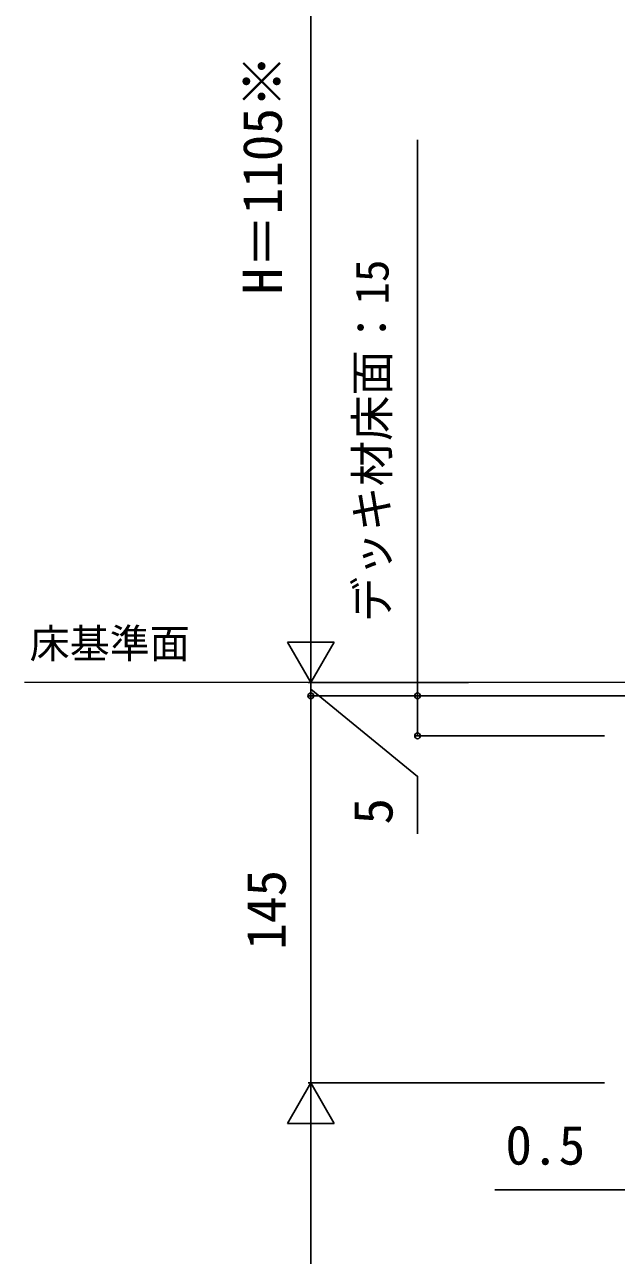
# Model space of a CAD drawing. Units: millimetres, scale not verified. Extents: x -875 to 875, y -1303 to 1296.
# Drawn here: x -548.7 to -327, y 302.1 to 763.1 of the extents above; entities that cross this region are included whole.
import ezdxf
from ezdxf.enums import TextEntityAlignment as Align

# ---------------------------------------------------------------- set-up
doc = ezdxf.new("R2010")
doc.units = ezdxf.units.MM
doc.header["$LTSCALE"] = 8
doc.layers.add('0-1_USER1', color=3, linetype='Continuous')
doc.layers.add('0-6_YKK_D', color=6, linetype='Continuous')
doc.layers.add('0-4_YKK_12', color=2, linetype='Continuous', lineweight=18)
doc.styles.add('ＭＳ ゴシック', font='')
doc.styles.get('ＭＳ ゴシック').set_extended_font_data('MS Gothic')

msp = doc.modelspace()

# ---------------------------------------------------------------- linework, layer by layer
at = {"layer": '0-4_YKK_12'}
msp.add_line((296, 516.7), (-548.742, 516.7), dxfattribs=at)
at = {"layer": '0-6_YKK_D'}
for p, q in [((-441.5, 534.2), (-441.5, 924.2)), ((-441.5, 516.7), (-441.5, 547.011)), ((-441.5, 516.7), (-450.25, 531.855)), ((-432.75, 531.855), (-450.25, 531.855)), ((-441.5, 516.7), (-432.75, 531.855)), ((-441.5, 516.7), (-441.5, 521)), ((-402.5, 516.7), (-442.5, 516.7)), ((-382.5, 516.7), (-442.5, 516.7)), ((-441.5, 511.7), (-441.5, 516.7)), ((-441.5, 511.7), (-441.5, 516.7)), ((-321.7, 511.7), (-442.5, 511.7)), ((-321.7, 511.7), (-442.5, 511.7)), ((-441.5, 511.7), (-441.5, 366.7)), ((-441.5, 511.7), (-441.5, 507.4)), ((-321.7, 511.7), (-402.5, 511.7)), ((-331.5, 496.7), (-402.5, 496.7)), ((-441.5, 366.7), (-450.25, 351.545)), ((-331.5, 366.7), (-442.5, 366.7)), ((-331.5, 366.7), (-442.5, 366.7)), ((-441.5, 366.7), (-432.75, 351.545)), ((-441.5, 366.7), (-441.5, 336.389)), ((-450.25, 351.545), (-432.75, 351.545)), ((-441.5, 349.2), (-441.5, 234.2)), ((-321.5, 326.7), (-372.6, 326.7))]:
    msp.add_line(p, q, dxfattribs=at)
for points in [[(-401.5, 496.7), (-401.5, 511.7), (-401.5, 719.925)], [(-441.5, 514.2), (-401.5, 481.545), (-401.5, 459.954)]]:
    msp.add_lwpolyline(points, dxfattribs=at)
for centre in [(-441.5, 511.7), (-441.5, 511.7), (-401.5, 511.7), (-401.5, 496.7)]:
    msp.add_circle(centre, 1.075, dxfattribs=at)

# ---------------------------------------------------------------- texts
at = {"layer": '0-1_USER1', "style": 'ＭＳ ゴシック'}
msp.add_text('床基準面', height=11, dxfattribs=at).set_placement((-546.864, 522.514), align=Align.BOTTOM_LEFT)
at = {"layer": '0-6_YKK_D', "style": 'ＭＳ ゴシック'}
for s, height, p in [('H＝1105※', 14.66, (-447.977, 662.041)), ('デッキ材床面：15', 12.46, (-408.625, 539.226)), ('5', 14.66, (-406.5, 463.477)), ('145', 14.66, (-446.5, 416.586))]:
    msp.add_text(s, height=height, rotation=90, dxfattribs=at).set_placement(p, align=Align.BOTTOM_LEFT)
msp.add_text('0.5', height=14.66, dxfattribs=at).set_placement((-368.623, 331.7), align=Align.BOTTOM_LEFT)

doc.saveas('drawing.dxf')
